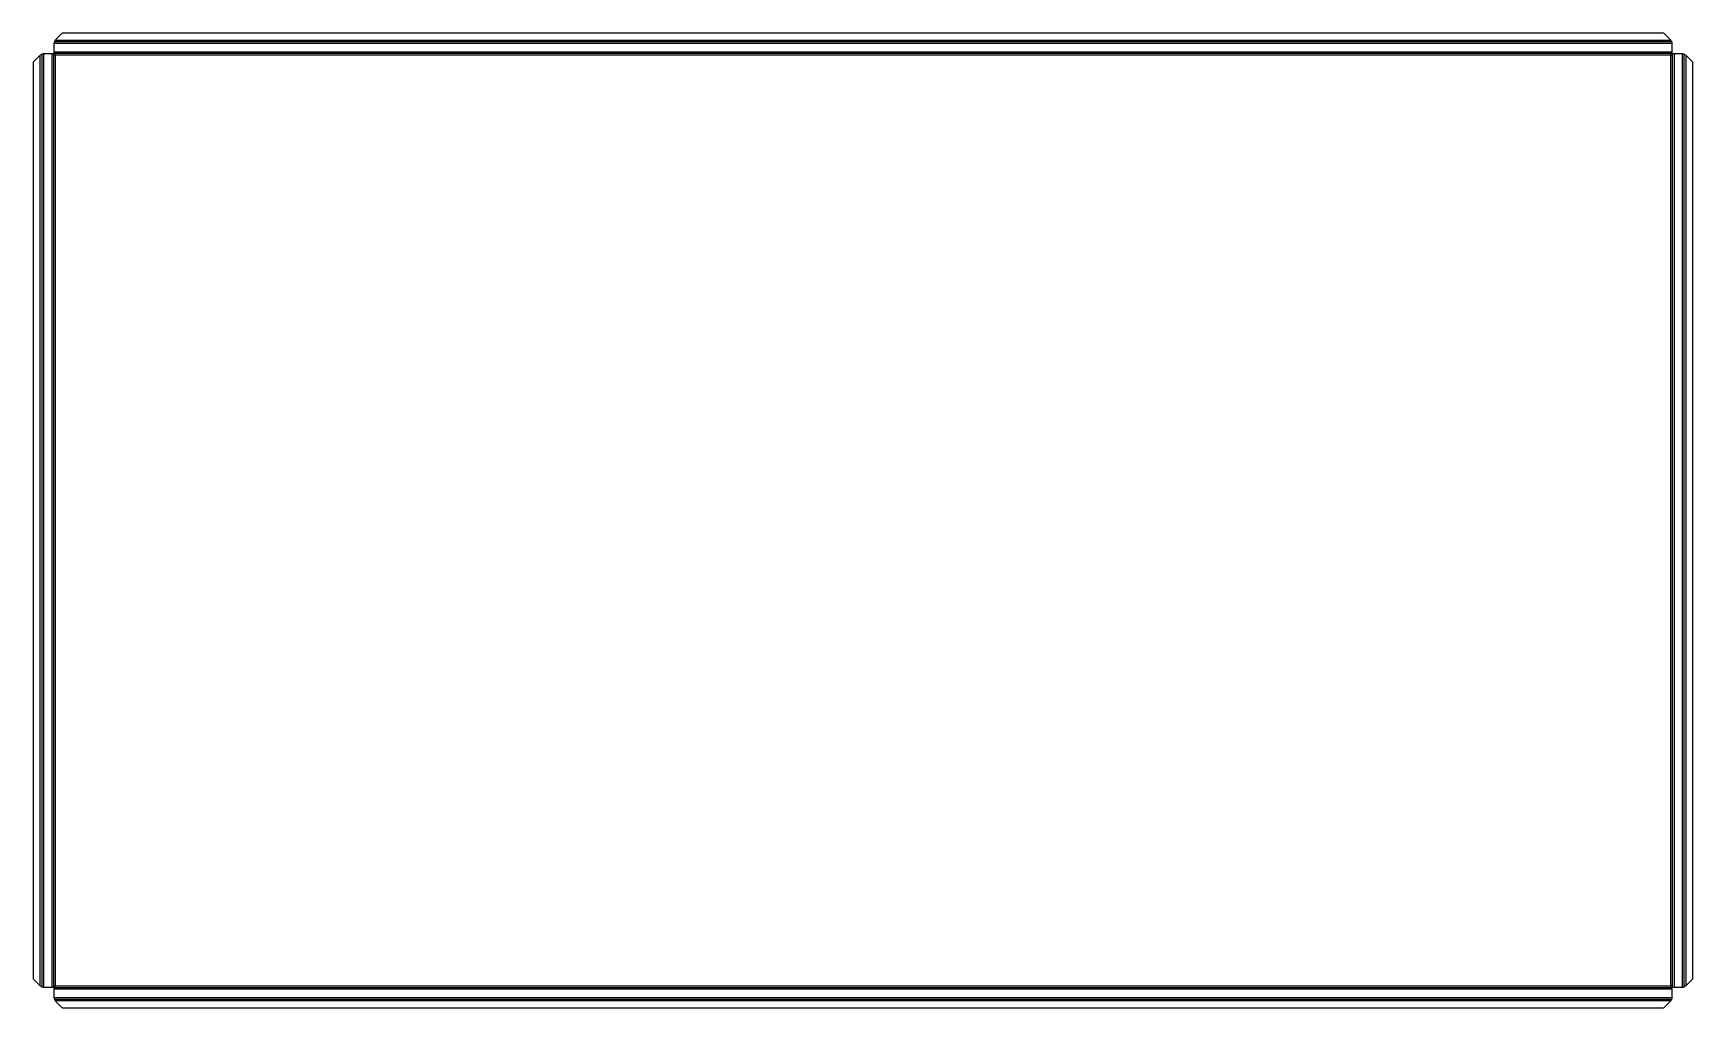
# Model space of a CAD drawing. Header units: millimetres. Extents: x -21 to 1152, y 0 to 689.
import ezdxf

# ---------------------------------------------------------------- set-up
doc = ezdxf.new("R2010")
doc.units = ezdxf.units.MM

msp = doc.modelspace()

# ---------------------------------------------------------------- linework, layer by layer
at = {"layer": 'BEND'}
for p, q in [((1137.6, 682.9), (-5.7, 682.9)), ((-14.5, 674.2), (-14.5, 14.9)), ((-6.2, 674.2), (-6.2, 14.9)), ((1137.6, 674.7), (-5.7, 674.7)), ((1138.1, 14.9), (1138.1, 674.2)), ((1146.3, 14.9), (1146.3, 674.2)), ((-5.7, 14.4), (1137.6, 14.4)), ((-5.7, 6.1), (1137.6, 6.1))]:
    msp.add_line(p, q, dxfattribs=at)
at = {"layer": 'BEND_EXTENT'}
for p, q in [((1137.9, 681.8), (-6, 681.8)), ((-5, 684), (1136.9, 684)), ((-15.6, 15.6), (-15.6, 673.5)), ((-13.3, 674.5), (-13.3, 14.6)), ((-7.3, 14.6), (-7.3, 674.5)), ((-6, 675.8), (1137.9, 675.8)), ((-5.1, 673.5), (-5.1, 15.6)), ((1136.9, 673.5), (-5, 673.5)), ((1136.9, 15.6), (1136.9, 673.5)), ((1139.2, 674.5), (1139.2, 14.6)), ((1145.2, 14.6), (1145.2, 674.5)), ((1147.5, 673.5), (1147.5, 15.6)), ((1137.9, 13.3), (-6, 13.3)), ((-5, 15.5), (1136.9, 15.5)), ((-6, 7.3), (1137.9, 7.3)), ((1136.9, 5), (-5, 5))]:
    msp.add_line(p, q, dxfattribs=at)
at = {"layer": 'OUTER_PROFILES'}
for p, q in [((-6, 681.8), (-6, 675.8)), ((0, 689), (-5, 684)), ((1131.9, 689), (0, 689)), ((1136.9, 684), (1131.9, 689)), ((1137.9, 675.8), (1137.9, 681.8)), ((-15.6, 673.5), (-20.6, 668.5)), ((-7.3, 674.5), (-13.3, 674.5)), ((-5, 673.5), (-5.1, 673.5)), ((1136.9, 673.5), (1136.9, 673.5)), ((1145.2, 674.5), (1139.2, 674.5)), ((1152.5, 668.5), (1147.5, 673.5)), ((-20.6, 668.5), (-20.6, 20.6)), ((1152.5, 20.6), (1152.5, 668.5)), ((-20.6, 20.6), (-15.6, 15.6)), ((-13.3, 14.6), (-7.3, 14.6)), ((-6, 13.3), (-6, 7.3)), ((-5.1, 15.6), (-5, 15.5)), ((1136.9, 15.5), (1136.9, 15.6)), ((1137.9, 7.3), (1137.9, 13.3)), ((1139.2, 14.6), (1145.2, 14.6)), ((1147.5, 15.6), (1152.5, 20.6)), ((-5, 5), (0, 0)), ((0, 0), (1131.9, 0)), ((1131.9, 0), (1136.9, 5))]:
    msp.add_line(p, q, dxfattribs=at)
for points, knots in [([(-5, 684), (-5.5, 683.3), (-5.9, 682.6), (-6, 681.9), (-6, 681.9), (-6, 681.8), (-6, 681.8)], [1.570796, 1.570796, 1.570796, 1.570796, 3.043762, 3.043762, 3.043762, 3.141593, 3.141593, 3.141593, 3.141593]), ([(1137.9, 681.8), (1137.9, 681.8), (1137.9, 681.9), (1137.9, 681.9), (1137.8, 682.6), (1137.3, 683.3), (1136.9, 684)], [-3.141593, -3.141593, -3.141593, -3.141593, -3.043762, -3.043762, -3.043762, -1.570796, -1.570796, -1.570796, -1.570796]), ([(-13.3, 674.5), (-13.4, 674.5), (-13.4, 674.5), (-13.5, 674.4), (-14.2, 674.4), (-14.9, 673.9), (-15.6, 673.5)], [-3.141593, -3.141593, -3.141593, -3.141593, -3.043762, -3.043762, -3.043762, -1.570796, -1.570796, -1.570796, -1.570796]), ([(-5.1, 673.5), (-5.1, 673.5), (-5.2, 673.5), (-5.2, 673.6), (-5.9, 674), (-6.6, 674.5), (-7.3, 674.5)], [1.570796, 1.570796, 1.570796, 1.570796, 1.668627, 1.668627, 1.668627, 3.141593, 3.141593, 3.141593, 3.141593]), ([(-6, 675.8), (-6, 675.1), (-5.6, 674.4), (-5.1, 673.7), (-5.1, 673.6), (-5, 673.6), (-5, 673.5)], [-3.141593, -3.141593, -3.141593, -3.141593, -1.668627, -1.668627, -1.668627, -1.570796, -1.570796, -1.570796, -1.570796]), ([(1136.9, 673.5), (1136.9, 673.6), (1136.9, 673.6), (1137, 673.7), (1137.4, 674.4), (1137.9, 675.1), (1137.9, 675.8)], [1.570796, 1.570796, 1.570796, 1.570796, 1.668627, 1.668627, 1.668627, 3.141593, 3.141593, 3.141593, 3.141593]), ([(1139.2, 674.5), (1138.5, 674.5), (1137.8, 674), (1137.1, 673.6), (1137, 673.5), (1137, 673.5), (1136.9, 673.5)], [-3.141593, -3.141593, -3.141593, -3.141593, -1.668627, -1.668627, -1.668627, -1.570796, -1.570796, -1.570796, -1.570796]), ([(1147.5, 673.5), (1146.7, 673.9), (1146, 674.4), (1145.3, 674.4), (1145.3, 674.5), (1145.2, 674.5), (1145.2, 674.5)], [1.570796, 1.570796, 1.570796, 1.570796, 3.043762, 3.043762, 3.043762, 3.141593, 3.141593, 3.141593, 3.141593]), ([(-15.6, 15.6), (-14.9, 15.1), (-14.2, 14.6), (-13.5, 14.6), (-13.4, 14.6), (-13.4, 14.6), (-13.3, 14.6)], [1.570796, 1.570796, 1.570796, 1.570796, 3.043762, 3.043762, 3.043762, 3.141593, 3.141593, 3.141593, 3.141593]), ([(-7.3, 14.6), (-6.6, 14.6), (-5.9, 15), (-5.2, 15.5), (-5.2, 15.5), (-5.1, 15.6), (-5.1, 15.6)], [-3.141593, -3.141593, -3.141593, -3.141593, -1.668627, -1.668627, -1.668627, -1.570796, -1.570796, -1.570796, -1.570796]), ([(-5, 15.5), (-5, 15.5), (-5.1, 15.4), (-5.1, 15.4), (-5.6, 14.7), (-6, 14), (-6, 13.3)], [1.570796, 1.570796, 1.570796, 1.570796, 1.668627, 1.668627, 1.668627, 3.141593, 3.141593, 3.141593, 3.141593]), ([(1136.9, 15.6), (1137, 15.6), (1137, 15.5), (1137.1, 15.5), (1137.8, 15), (1138.5, 14.6), (1139.2, 14.6)], [1.570796, 1.570796, 1.570796, 1.570796, 1.668627, 1.668627, 1.668627, 3.141593, 3.141593, 3.141593, 3.141593]), ([(1137.9, 13.3), (1137.9, 14), (1137.4, 14.7), (1137, 15.4), (1136.9, 15.4), (1136.9, 15.5), (1136.9, 15.5)], [-3.141593, -3.141593, -3.141593, -3.141593, -1.668627, -1.668627, -1.668627, -1.570796, -1.570796, -1.570796, -1.570796]), ([(1145.2, 14.6), (1145.2, 14.6), (1145.3, 14.6), (1145.3, 14.6), (1146, 14.6), (1146.7, 15.1), (1147.5, 15.6)], [-3.141593, -3.141593, -3.141593, -3.141593, -3.043762, -3.043762, -3.043762, -1.570796, -1.570796, -1.570796, -1.570796]), ([(-6, 7.3), (-6, 7.2), (-6, 7.2), (-6, 7.1), (-5.9, 6.4), (-5.5, 5.7), (-5, 5)], [-3.141593, -3.141593, -3.141593, -3.141593, -3.043762, -3.043762, -3.043762, -1.570796, -1.570796, -1.570796, -1.570796]), ([(1136.9, 5), (1137.3, 5.7), (1137.8, 6.4), (1137.9, 7.1), (1137.9, 7.2), (1137.9, 7.2), (1137.9, 7.3)], [1.570796, 1.570796, 1.570796, 1.570796, 3.043762, 3.043762, 3.043762, 3.141593, 3.141593, 3.141593, 3.141593])]:
    msp.add_open_spline(points, degree=3, knots=knots, dxfattribs=at)

doc.saveas('drawing.dxf')
